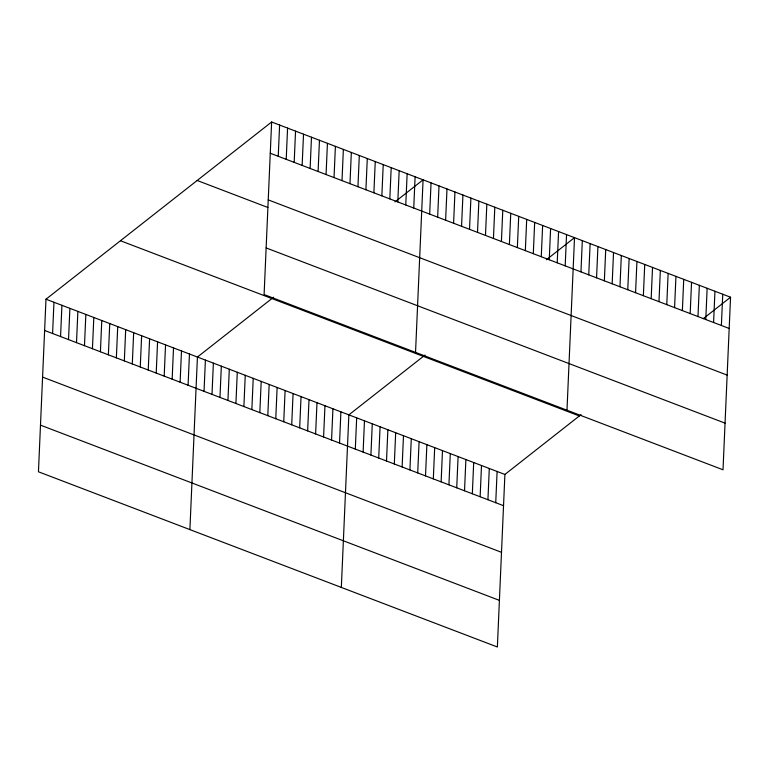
<?xml version="1.0" encoding="UTF-8"?>
<svg xmlns="http://www.w3.org/2000/svg" width="769" height="769" viewBox="0 0 769 769"><rect width="100%" height="100%" fill="white"/><g stroke="black" fill="none" stroke-linecap="round" stroke-linejoin="round"><path stroke-width="1.15" d="M271.63 122.002L264.103 294.556L723.014 469.782L730.55 297.219L271.63 122.002L45.986 299.218L38.45 471.782L497.37 646.998L504.897 474.444L581.066 414.616M52.59 333.506L53.955 302.265M60.559 336.553L61.924 305.312M68.528 339.6L69.892 308.35M76.506 342.638L77.871 311.397M84.475 345.685L85.84 314.434M92.443 348.722L93.808 317.482M100.412 351.769L101.777 320.529M108.381 354.817L109.746 323.566M116.359 357.854L117.724 326.614M124.328 360.901L125.693 329.651M132.297 363.939L133.662 332.698M140.266 366.986L141.631 335.745M148.234 370.033L149.599 338.783M156.213 373.071L157.578 341.83M164.182 376.118L165.546 344.868M172.15 379.155L173.515 347.915M180.119 382.203L181.484 350.962M188.088 385.24L189.453 354M189.895 529.601L197.431 357.047L273.591 297.219M204.035 391.334L205.4 360.084M212.004 394.372L213.369 363.131M219.972 397.419L221.337 366.179M227.941 400.457L229.306 369.216M235.92 403.504L237.285 372.263M243.888 406.551L245.253 375.301M251.857 409.589L253.222 378.348M259.826 412.636L261.191 381.395M278.243 156.29L279.608 125.049M267.795 415.673L269.16 384.433M286.212 159.337L287.577 128.087M275.773 418.721L277.128 387.48M294.181 162.374L295.546 131.134M283.742 421.768L285.107 390.517M302.15 165.422L303.515 134.181M291.711 424.805L293.076 393.565M310.118 168.459L311.483 137.218M299.679 427.852L301.044 396.612M318.097 171.506L319.462 140.266M307.648 430.89L309.013 399.649M326.066 174.553L327.431 143.303M315.626 433.937L316.982 402.696M334.034 177.591L335.399 146.35M323.595 436.984L324.96 405.734M342.003 180.638L343.368 149.388M331.564 440.022L332.929 408.781M349.972 183.676L351.337 152.435M339.533 443.069L340.898 411.828M357.95 186.723L359.306 155.482M341.34 587.42L348.866 414.866L425.036 355.047M365.919 189.77L367.284 158.52M355.307 449.086L356.672 417.846M373.888 192.808L375.253 161.567M363.112 452.066L364.468 420.826M381.857 195.855L383.222 164.604M370.908 455.046L372.273 423.806M389.825 198.892L391.19 167.652M378.713 458.026L380.078 426.785M397.804 201.939L399.159 170.699M386.509 461.006L387.874 429.765M394.314 463.986L395.679 432.736M405.772 204.987L407.137 173.736M402.12 466.966L403.485 435.715M413.741 208.024L415.106 176.783M409.915 469.936L411.28 438.695M415.539 352.385L423.075 179.821L394.949 201.92M417.721 472.916L419.086 441.675M429.679 214.109L431.044 182.868M425.517 475.896L426.882 444.655M437.657 217.156L439.012 185.915M433.322 478.876L434.687 447.635M445.626 220.203L446.991 188.953M441.127 481.855L442.492 450.615M453.595 223.241L454.96 192M448.923 484.835L450.288 453.595M461.563 226.288L462.928 195.038M456.728 487.815L458.093 456.565M469.532 229.325L470.897 198.085M464.524 490.795L465.889 459.545M477.511 232.373L478.866 201.132M472.329 493.775L473.694 462.525M485.479 235.42L486.844 204.17M480.135 496.745L481.5 465.505M493.448 238.457L494.813 207.217M487.931 499.725L489.295 468.484M501.417 241.504L502.782 210.254M495.736 502.705L497.101 471.464M509.386 244.542L510.751 213.301M517.364 247.589L518.719 216.349M525.333 250.636L526.698 219.386M533.302 253.674L534.666 222.433M541.27 256.721L542.635 225.471M549.239 259.759L550.604 228.518M557.217 262.806L558.573 231.565M565.186 265.853L566.551 234.603M566.984 410.204L574.52 237.65L546.384 259.739M580.96 271.87L582.316 240.63M588.756 274.85L590.121 243.61M596.561 277.83L597.926 246.58M604.357 280.81L605.722 249.56M612.162 283.79L613.527 252.54M619.968 286.76L621.323 255.519M627.764 289.74L629.129 258.499M635.569 292.72L636.934 261.479M643.365 295.7L644.73 264.459M651.17 298.68L652.535 267.439M658.975 301.659L660.34 270.409M666.771 304.639L668.136 273.389M674.576 307.619L675.941 276.369M682.372 310.589L683.737 279.349M690.178 313.569L691.542 282.329M697.983 316.549L699.348 285.309M705.779 319.529L707.144 288.288M713.584 322.509L714.949 291.268M721.38 325.489L722.745 294.248M703.251 318.664L730.55 297.219M270.265 153.242L729.185 328.469M268.237 199.882L727.147 375.099M197.172 180.484L267.91 207.495M266.132 247.926L725.052 423.142M120.445 240.735L579.365 415.962M45.986 299.218L504.897 474.444M44.621 330.468L503.541 505.685M42.583 377.098L501.503 552.315M40.488 425.142L499.398 600.368"/></g></svg>
